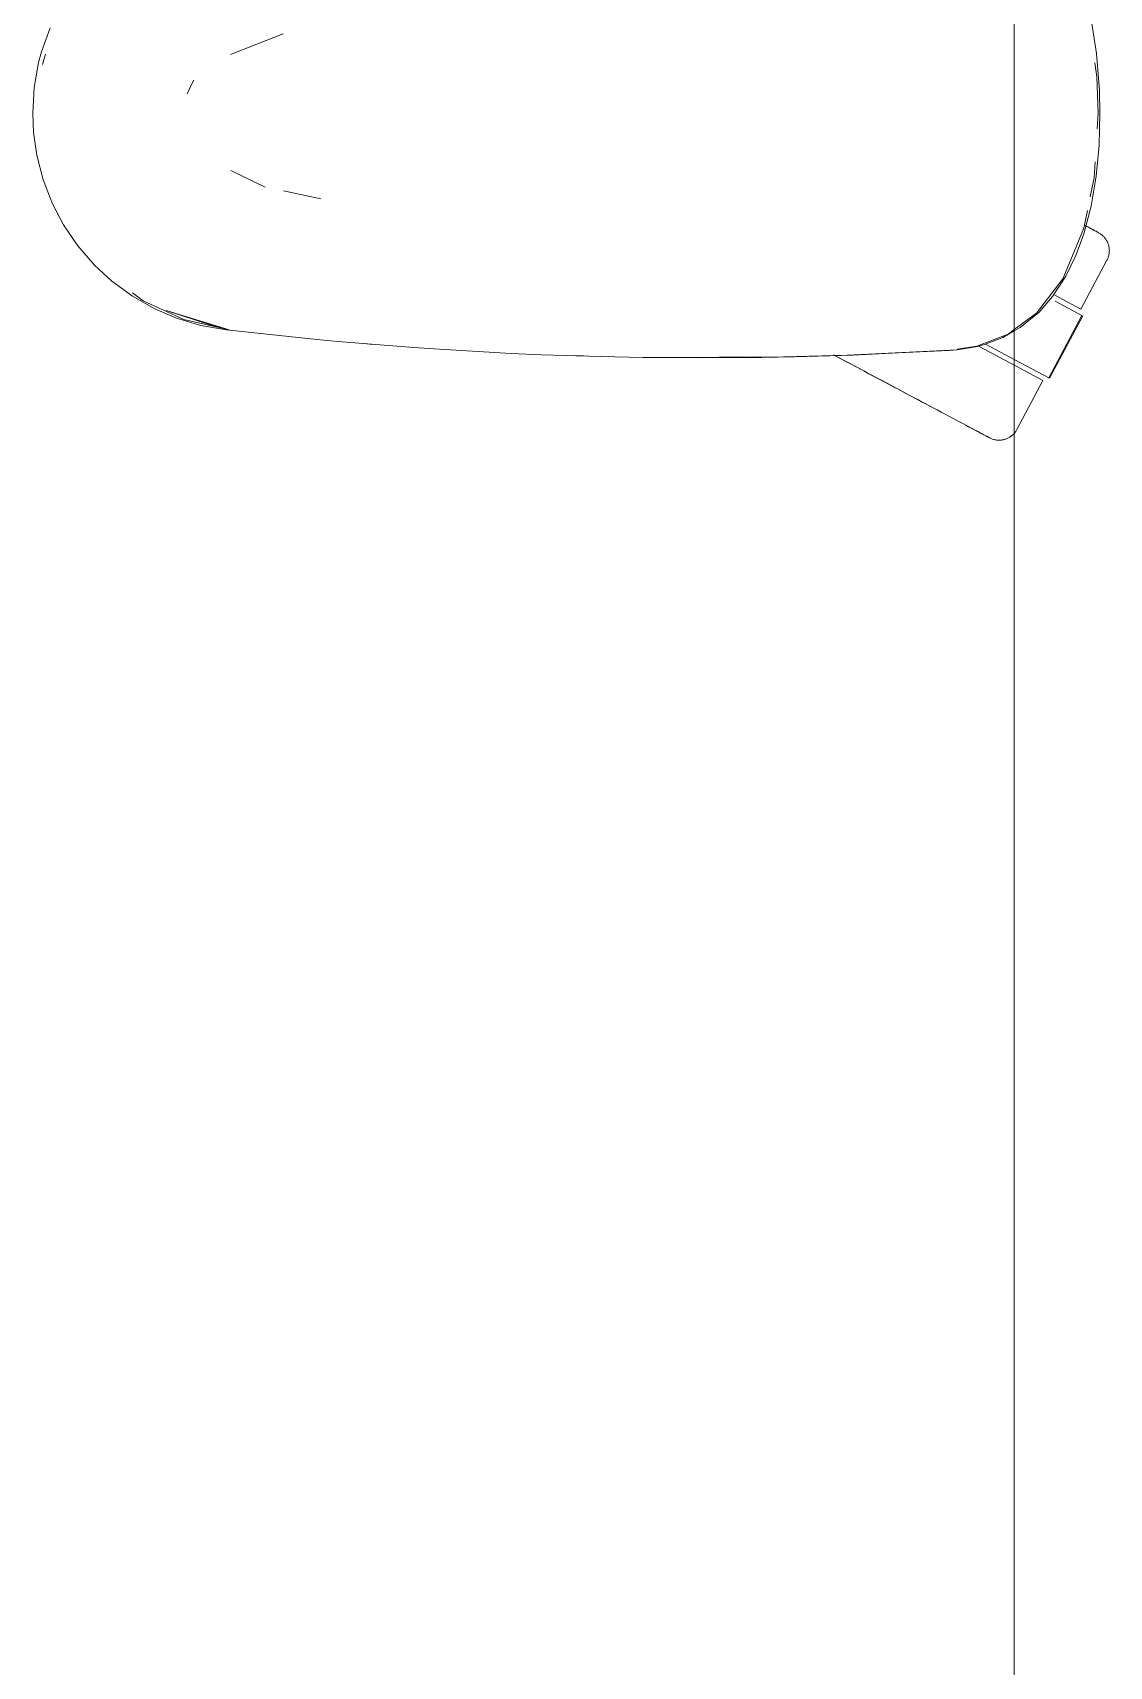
# Model space of a CAD drawing. Header units: millimetres. Extents: x 155927 to 295199, y -4084 to 97293.
# Drawn here: x 194185.8 to 194399, y 12155 to 12478.5 of the extents above; entities that cross this region are included whole.
import ezdxf

# ---------------------------------------------------------------- set-up
doc = ezdxf.new("R2010")
doc.units = ezdxf.units.MM
doc.header["$MEASUREMENT"] = 0
doc.layers.add('G-IMPT', color=8, linetype='CONTINUOUS', lineweight=9)
doc.layers.add('I-FURN', color=8, linetype='CONTINUOUS', lineweight=9)

msp = doc.modelspace()

# ---------------------------------------------------------------- linework, layer by layer
at = {"layer": 'G-IMPT'}
for p, q in [((194189.24, 12479.51), (194187.53, 12474.74)), ((194395.34, 12481.21), (194396.46, 12474.45)), ((194235.37, 12478.34), (194224.95, 12474.2)), ((194186.09, 12467.66), (194186.97, 12472.61)), ((194186.97, 12472.61), (194187.53, 12474.74)), ((194188.33, 12474.3), (194187.71, 12472.27)), ((194396.52, 12469.79), (194396.12, 12472.57)), ((194397.03, 12467.13), (194396.46, 12474.45)), ((194217.42, 12468.67), (194217.72, 12469.12)), ((194396.52, 12469.79), (194396.75, 12462.62)), ((194185.79, 12462.62), (194186.09, 12467.66)), ((194216.41, 12466.45), (194217.42, 12468.67)), ((194397.03, 12467.13), (194397.12, 12462.62)), ((194185.79, 12462.62), (194185.96, 12458.78)), ((194396.56, 12459.51), (194396.75, 12462.62)), ((194397.12, 12462.62), (194396.94, 12456.29)), ((194186.61, 12454.26), (194185.96, 12458.78)), ((194396.37, 12450.14), (194396.94, 12456.29)), ((194186.61, 12454.26), (194187.87, 12449.4)), ((194395.96, 12449.8), (194396.16, 12453)), ((194225.04, 12451.25), (194231.82, 12447.98)), ((194395.19, 12446.05), (194395.96, 12449.8)), ((194396.37, 12450.14), (194395.38, 12444.2)), ((194189.71, 12444.68), (194187.87, 12449.4)), ((194242.87, 12445.64), (194235.44, 12447.21)), ((194191.89, 12440.52), (194189.71, 12444.68)), ((194393.92, 12439.84), (194394.63, 12443.3)), ((194393.95, 12438.72), (194395.38, 12444.2)), ((194191.89, 12440.52), (194194.73, 12436.35)), ((194393.92, 12439.84), (194391.59, 12434.21)), ((194393.95, 12438.72), (194392.36, 12434.39)), ((194194.73, 12436.35), (194198.05, 12432.52)), ((194389.75, 12429.82), (194391.59, 12434.21)), ((194390.38, 12430.31), (194392.36, 12434.39)), ((194201.48, 12429.35), (194198.05, 12432.52)), ((194390.38, 12430.31), (194387.72, 12426.27)), ((194201.48, 12429.35), (194205.57, 12426.36)), ((194205.53, 12427.05), (194207.64, 12425.45)), ((194384.54, 12423.03), (194389.75, 12429.82)), ((194210.01, 12423.84), (194205.57, 12426.36)), ((194215.7, 12421.72), (194207.64, 12425.45)), ((194210.01, 12423.84), (194214.25, 12422.03)), ((194387.72, 12426.27), (194385.05, 12423.23)), ((194224.67, 12419.67), (194212.21, 12423.5)), ((194212.21, 12423.5), (194221.35, 12420.59)), ((194214.25, 12422.03), (194219.11, 12420.57)), ((194215.7, 12421.72), (194224.1, 12419.8)), ((194224.16, 12419.67), (194219.11, 12420.57)), ((194224.67, 12419.67), (194221.35, 12420.59)), ((194380.12, 12419.76), (194384.54, 12423.03)), ((194381.31, 12420.15), (194385.05, 12423.23)), ((194242.08, 12417.77), (194224.16, 12419.67)), ((194246.21, 12417.42), (194242.08, 12417.77)), ((194261.27, 12416.17), (194246.21, 12417.42)), ((194372.72, 12416.45), (194378.91, 12418.86)), ((194377.88, 12418.19), (194374.24, 12416.8)), ((194377.88, 12418.19), (194380.12, 12419.47)), ((194378.91, 12418.86), (194380.12, 12419.76)), ((194380.12, 12419.47), (194381.31, 12420.15)), ((194253.08, 12416.82), (194251.41, 12416.99)), ((194261.27, 12416.17), (194266.36, 12415.85)), ((194266.36, 12415.85), (194280.5, 12415.04)), ((194286.52, 12414.78), (194280.5, 12415.04)), ((194286.52, 12414.78), (194298.28, 12414.39)), ((194291.41, 12414.64), (194293.34, 12414.53)), ((194293.34, 12414.53), (194294.84, 12414.52)), ((194306.7, 12414.23), (194298.28, 12414.39)), ((194306.7, 12414.23), (194336.71, 12414.35)), ((194306.7, 12414.23), (194326.88, 12414.18)), ((194306.7, 12414.23), (194317.49, 12414.14)), ((194336.71, 12414.35), (194317.49, 12414.14)), ((194326.88, 12414.18), (194348.28, 12414.69)), ((194326.88, 12414.18), (194347.07, 12414.65)), ((194326.88, 12414.18), (194336.71, 12414.35)), ((194326.88, 12414.22), (194328.92, 12414.2)), ((194328.92, 12414.2), (194330.83, 12414.27)), ((194336.71, 12414.35), (194348.28, 12414.69)), ((194347.07, 12414.65), (194368.85, 12415.74)), ((194347.07, 12414.65), (194367.25, 12415.62)), ((194348.28, 12414.69), (194347.07, 12414.65)), ((194348.28, 12414.69), (194368.85, 12415.74)), ((194368.85, 12415.74), (194367.25, 12415.62)), ((194368.85, 12415.74), (194370.5, 12415.99)), ((194372.72, 12416.45), (194368.87, 12415.87)), ((194372.89, 12416.43), (194370.5, 12415.99)), ((194372.89, 12416.43), (194374.24, 12416.8))]:
    msp.add_line(p, q, dxfattribs=at)
at = {"layer": 'I-FURN'}
for p, q in [((194380.12, 13500.42), (194380.12, 12100.42)), ((194380.12, 12100.42), (194380.12, 13500.42)), ((194394.2, 12440.34), (194394.63, 12440.11)), ((194394.84, 12440), (194394.43, 12440.21)), ((194394.63, 12440.11), (194395.02, 12439.9)), ((194395.22, 12439.8), (194394.84, 12440)), ((194395.02, 12439.9), (194395.38, 12439.71)), ((194395.55, 12439.62), (194395.22, 12439.8)), ((194395.38, 12439.71), (194395.69, 12439.54)), ((194395.85, 12439.46), (194395.55, 12439.62)), ((194395.69, 12439.54), (194395.97, 12439.4)), ((194396.11, 12439.32), (194395.85, 12439.46)), ((194395.97, 12439.4), (194396.21, 12439.27)), ((194396.33, 12439.21), (194396.11, 12439.32)), ((194396.21, 12439.27), (194396.41, 12439.16)), ((194396.51, 12439.11), (194396.33, 12439.21)), ((194396.41, 12439.16), (194396.58, 12439.08)), ((194396.65, 12439.04), (194396.51, 12439.11)), ((194396.58, 12439.08), (194396.7, 12439.01)), ((194396.75, 12438.98), (194396.65, 12439.04)), ((194396.7, 12439.01), (194396.78, 12438.97)), ((194396.81, 12438.95), (194396.75, 12438.98)), ((194396.78, 12438.97), (194396.82, 12438.94)), ((194396.83, 12438.94), (194396.81, 12438.95)), ((194396.82, 12438.94), (194396.83, 12438.94)), ((194396.83, 12438.94), (194396.97, 12438.86)), ((194396.97, 12438.86), (194397.11, 12438.78)), ((194397.11, 12438.78), (194397.24, 12438.69)), ((194397.24, 12438.69), (194397.37, 12438.59)), ((194397.37, 12438.59), (194397.5, 12438.49)), ((194397.5, 12438.49), (194397.62, 12438.39)), ((194397.62, 12438.39), (194397.74, 12438.28)), ((194397.74, 12438.28), (194397.85, 12438.17)), ((194397.85, 12438.17), (194397.96, 12438.05)), ((194397.96, 12438.05), (194398.06, 12437.92)), ((194398.06, 12437.92), (194398.16, 12437.8)), ((194398.16, 12437.8), (194398.26, 12437.67)), ((194398.26, 12437.67), (194398.35, 12437.53)), ((194398.35, 12437.53), (194398.43, 12437.39)), ((194398.43, 12437.39), (194398.51, 12437.25)), ((194398.51, 12437.25), (194398.58, 12437.11)), ((194398.58, 12437.11), (194398.64, 12436.96)), ((194398.64, 12436.96), (194398.7, 12436.81)), ((194398.7, 12436.81), (194398.76, 12436.66)), ((194398.76, 12436.66), (194398.81, 12436.5)), ((194393.34, 12423.81), (194398.49, 12433.49)), ((194398.51, 12433.53), (194398.49, 12433.49)), ((194398.59, 12433.67), (194398.51, 12433.53)), ((194398.65, 12433.82), (194398.59, 12433.67)), ((194398.71, 12433.97), (194398.65, 12433.82)), ((194398.76, 12434.12), (194398.71, 12433.97)), ((194398.81, 12434.28), (194398.76, 12434.12)), ((194398.81, 12436.5), (194398.85, 12436.35)), ((194398.85, 12434.43), (194398.81, 12434.28)), ((194398.85, 12436.35), (194398.88, 12436.19)), ((194398.89, 12434.59), (194398.85, 12434.43)), ((194398.88, 12436.19), (194398.91, 12436.03)), ((194398.92, 12434.75), (194398.89, 12434.59)), ((194398.91, 12436.03), (194398.94, 12435.87)), ((194398.94, 12434.91), (194398.92, 12434.75)), ((194398.94, 12435.87), (194398.95, 12435.71)), ((194398.95, 12435.07), (194398.94, 12434.91)), ((194398.95, 12435.71), (194398.96, 12435.55)), ((194398.96, 12435.23), (194398.95, 12435.07)), ((194398.96, 12435.55), (194398.97, 12435.39)), ((194398.97, 12435.39), (194398.96, 12435.23)), ((194388.15, 12426.57), (194393.34, 12423.81)), ((194388.24, 12425.39), (194393.53, 12422.57)), ((194393.53, 12422.57), (194386.96, 12410.21)), ((194387.13, 12410.12), (194393.7, 12422.48)), ((194345.37, 12414.21), (194344.38, 12414.73)), ((194344.84, 12414.49), (194345.82, 12413.96)), ((194346.36, 12413.68), (194345.37, 12414.21)), ((194345.82, 12413.96), (194346.82, 12413.43)), ((194373.17, 12416.41), (194380.55, 12412.49)), ((194380.26, 12413.77), (194374.45, 12416.86)), ((194347.36, 12413.15), (194346.36, 12413.68)), ((194346.82, 12413.43), (194347.82, 12412.9)), ((194348.36, 12412.62), (194347.36, 12413.15)), ((194347.82, 12412.9), (194348.82, 12412.37)), ((194349.36, 12412.08), (194348.36, 12412.62)), ((194348.82, 12412.37), (194349.82, 12411.84)), ((194350.37, 12411.55), (194349.36, 12412.08)), ((194349.82, 12411.84), (194350.83, 12411.3)), ((194351.37, 12411.01), (194350.37, 12411.55)), ((194350.83, 12411.3), (194351.83, 12410.77)), ((194352.37, 12410.48), (194351.37, 12411.01)), ((194351.83, 12410.77), (194352.83, 12410.23)), ((194386.96, 12410.21), (194380.26, 12413.77)), ((194380.55, 12412.49), (194385.83, 12409.68)), ((194353.37, 12409.95), (194352.37, 12410.48)), ((194352.83, 12410.23), (194353.83, 12409.7)), ((194354.37, 12409.42), (194353.37, 12409.95)), ((194353.83, 12409.7), (194354.82, 12409.18)), ((194355.35, 12408.89), (194354.37, 12409.42)), ((194354.82, 12409.18), (194355.81, 12408.65)), ((194356.33, 12408.37), (194355.35, 12408.89)), ((194355.81, 12408.65), (194356.78, 12408.14)), ((194357.3, 12407.86), (194356.33, 12408.37)), ((194356.78, 12408.14), (194357.74, 12407.62)), ((194358.26, 12407.35), (194357.3, 12407.86)), ((194357.74, 12407.62), (194358.7, 12407.12)), ((194380.68, 12399.99), (194385.83, 12409.68)), ((194359.2, 12406.85), (194358.26, 12407.35)), ((194358.7, 12407.12), (194359.63, 12406.62)), ((194360.13, 12406.35), (194359.2, 12406.85)), ((194359.63, 12406.62), (194360.56, 12406.13)), ((194361.05, 12405.87), (194360.13, 12406.35)), ((194360.56, 12406.13), (194361.46, 12405.65)), ((194361.94, 12405.39), (194361.05, 12405.87)), ((194361.46, 12405.65), (194362.35, 12405.18)), ((194362.82, 12404.93), (194361.94, 12405.39)), ((194362.35, 12405.18), (194363.22, 12404.71)), ((194363.68, 12404.47), (194362.82, 12404.93)), ((194363.22, 12404.71), (194364.06, 12404.26)), ((194364.51, 12404.03), (194363.68, 12404.47)), ((194364.06, 12404.26), (194364.89, 12403.83)), ((194364.89, 12403.83), (194365.69, 12403.4)), ((194365.69, 12403.4), (194366.47, 12402.99)), ((194366.47, 12402.99), (194367.21, 12402.59)), ((194367.21, 12402.59), (194367.94, 12402.2)), ((194367.94, 12402.2), (194368.63, 12401.84)), ((194368.63, 12401.84), (194369.3, 12401.48)), ((194369.3, 12401.48), (194369.93, 12401.15)), ((194369.93, 12401.15), (194370.53, 12400.83)), ((194370.84, 12400.66), (194370.26, 12400.97)), ((194370.53, 12400.83), (194371.1, 12400.52)), ((194371.39, 12400.37), (194370.84, 12400.66)), ((194371.1, 12400.52), (194371.63, 12400.24)), ((194371.91, 12400.09), (194371.39, 12400.37)), ((194371.63, 12400.24), (194372.14, 12399.97)), ((194372.39, 12399.84), (194371.91, 12400.09)), ((194372.14, 12399.97), (194372.6, 12399.72)), ((194372.84, 12399.6), (194372.39, 12399.84)), ((194372.6, 12399.72), (194373.03, 12399.5)), ((194373.25, 12399.38), (194372.84, 12399.6)), ((194373.03, 12399.5), (194373.42, 12399.29)), ((194373.62, 12399.18), (194373.25, 12399.38)), ((194373.42, 12399.29), (194373.78, 12399.1)), ((194373.96, 12399), (194373.62, 12399.18)), ((194373.78, 12399.1), (194374.1, 12398.93)), ((194374.25, 12398.85), (194373.96, 12399)), ((194374.1, 12398.93), (194374.38, 12398.78)), ((194374.51, 12398.71), (194374.25, 12398.85)), ((194374.38, 12398.78), (194374.62, 12398.65)), ((194374.73, 12398.59), (194374.51, 12398.71)), ((194374.62, 12398.65), (194374.82, 12398.55)), ((194374.91, 12398.5), (194374.73, 12398.59)), ((194374.82, 12398.55), (194374.98, 12398.46)), ((194375.05, 12398.42), (194374.91, 12398.5)), ((194374.98, 12398.46), (194375.1, 12398.39)), ((194375.15, 12398.37), (194375.05, 12398.42)), ((194375.1, 12398.39), (194375.18, 12398.35)), ((194375.21, 12398.34), (194375.15, 12398.37)), ((194375.18, 12398.35), (194375.23, 12398.33)), ((194375.23, 12398.33), (194375.21, 12398.34)), ((194375.27, 12398.31), (194375.23, 12398.33)), ((194375.23, 12398.33), (194375.23, 12398.33)), ((194375.42, 12398.23), (194375.27, 12398.31)), ((194375.56, 12398.17), (194375.42, 12398.23)), ((194375.71, 12398.11), (194375.56, 12398.17)), ((194375.86, 12398.06), (194375.71, 12398.11)), ((194376.02, 12398.01), (194375.86, 12398.06)), ((194376.17, 12397.97), (194376.02, 12398.01)), ((194376.33, 12397.93), (194376.17, 12397.97)), ((194376.49, 12397.9), (194376.33, 12397.93)), ((194376.65, 12397.88), (194376.49, 12397.9)), ((194376.81, 12397.87), (194376.65, 12397.88)), ((194376.97, 12397.86), (194376.81, 12397.87)), ((194377.13, 12397.85), (194376.97, 12397.86)), ((194377.29, 12397.86), (194377.13, 12397.85)), ((194377.45, 12397.87), (194377.29, 12397.86)), ((194377.62, 12397.88), (194377.45, 12397.87)), ((194377.77, 12397.91), (194377.62, 12397.88)), ((194377.93, 12397.94), (194377.77, 12397.91)), ((194378.09, 12397.97), (194377.93, 12397.94)), ((194378.25, 12398.01), (194378.09, 12397.97)), ((194378.4, 12398.06), (194378.25, 12398.01)), ((194378.55, 12398.12), (194378.4, 12398.06)), ((194378.7, 12398.18), (194378.55, 12398.12)), ((194378.85, 12398.24), (194378.7, 12398.18)), ((194378.99, 12398.31), (194378.85, 12398.24)), ((194379.13, 12398.39), (194378.99, 12398.31)), ((194379.27, 12398.47), (194379.13, 12398.39)), ((194379.41, 12398.56), (194379.27, 12398.47)), ((194379.54, 12398.66), (194379.41, 12398.56)), ((194379.67, 12398.76), (194379.54, 12398.66)), ((194379.79, 12398.86), (194379.67, 12398.76)), ((194379.91, 12398.97), (194379.79, 12398.86)), ((194380.02, 12399.08), (194379.91, 12398.97)), ((194380.13, 12399.2), (194380.02, 12399.08)), ((194380.24, 12399.32), (194380.13, 12399.2)), ((194380.34, 12399.45), (194380.24, 12399.32)), ((194380.43, 12399.58), (194380.34, 12399.45)), ((194380.52, 12399.71), (194380.43, 12399.58)), ((194380.6, 12399.85), (194380.52, 12399.71)), ((194380.68, 12399.99), (194380.6, 12399.85))]:
    msp.add_line(p, q, dxfattribs=at)

doc.saveas('drawing.dxf')
